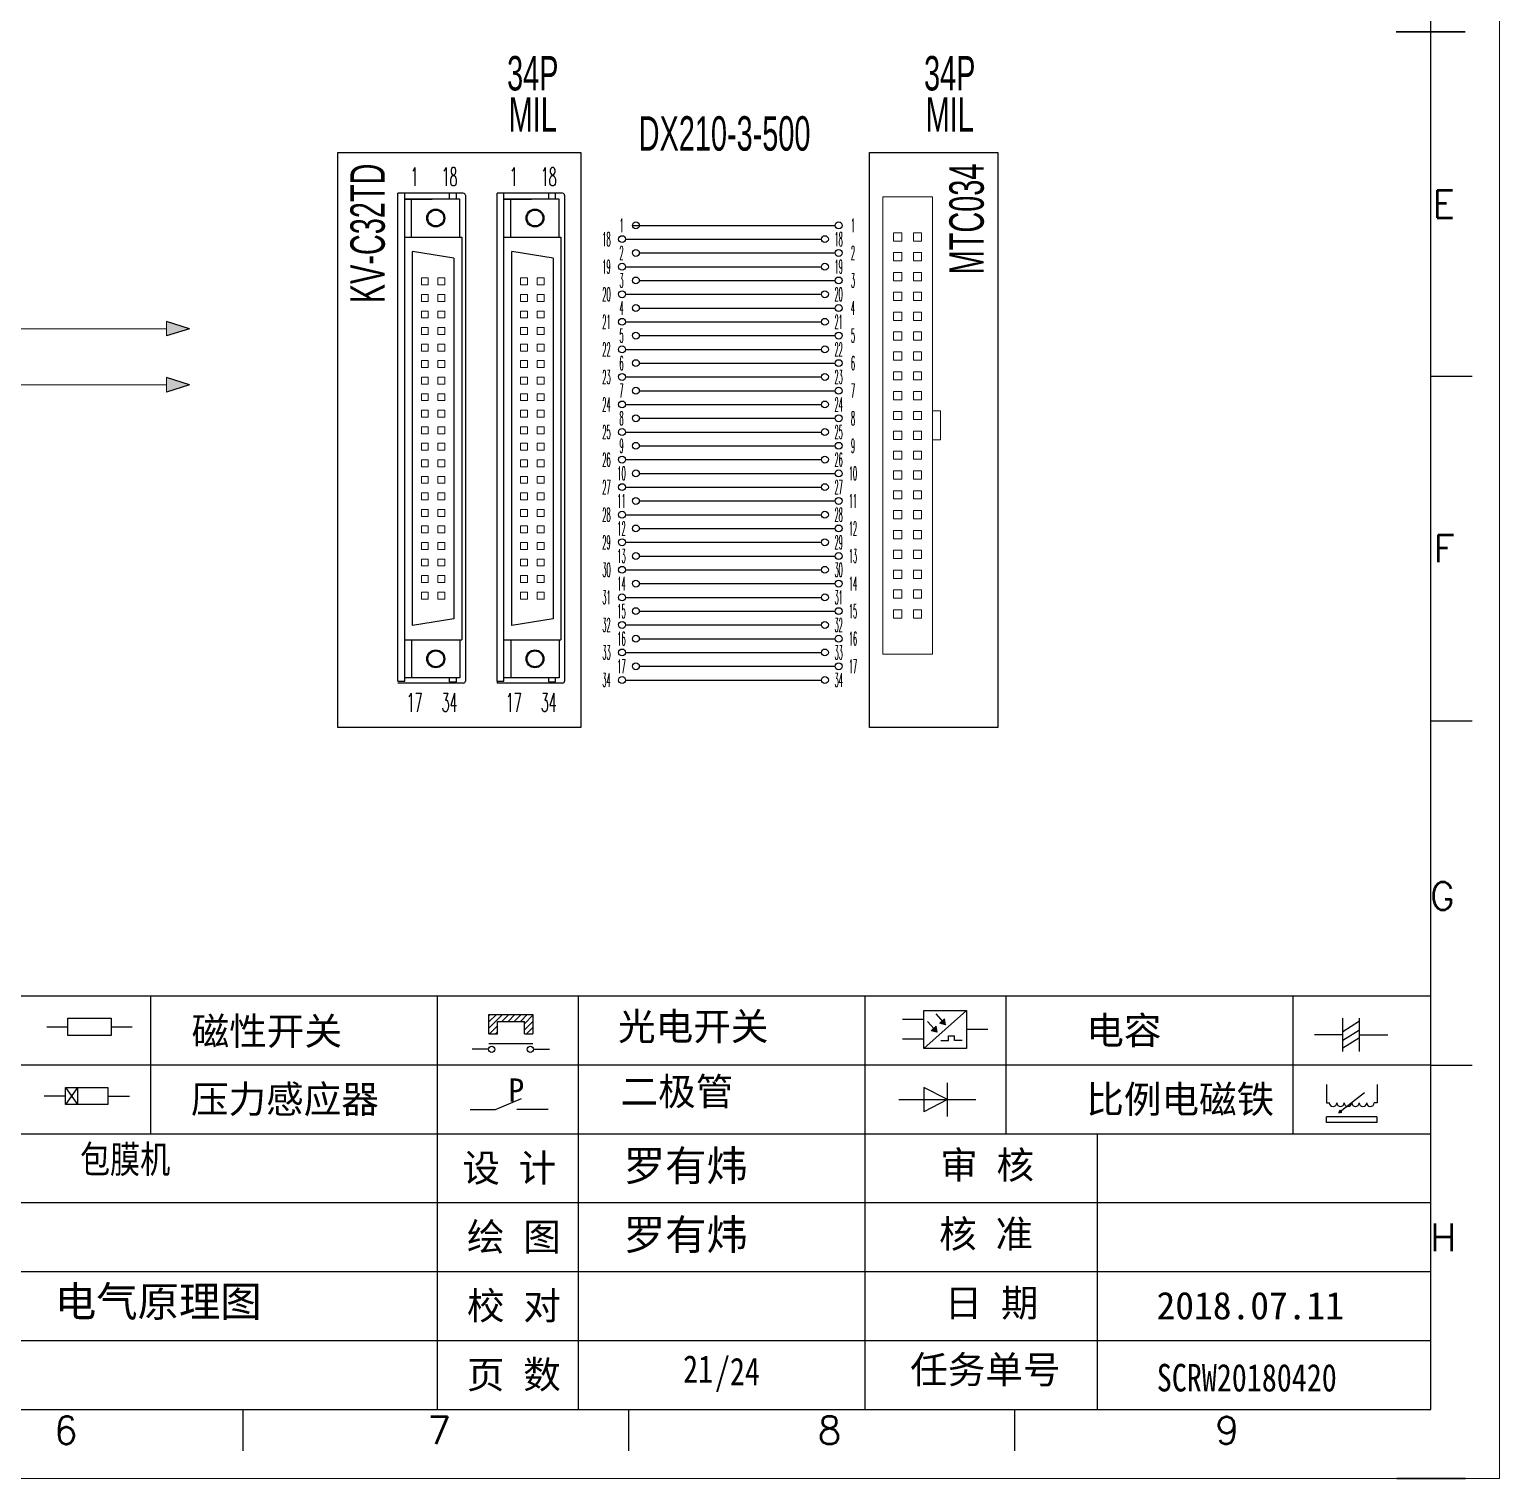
# Model space of a CAD drawing. Extents: x 49673 to 52330, y -5620 to -4375.
# Drawn here: x 51212.1 to 51318.8, y -5366.4 to -5261.3 of the extents above; entities that cross this region are included whole.
import ezdxf
from ezdxf.enums import TextEntityAlignment as Align

# ---------------------------------------------------------------- set-up
doc = ezdxf.new("R2010")
doc.units = 0
doc.header["$MEASUREMENT"] = 0
for name, color, linetype in [('AE_BOR', 1, 'Continuous'), ('Z_OM_GAIKEI', 7, 'Continuous'), ('细实线层', 7, 'Continuous')]:
    doc.layers.add(name, color=color, linetype=linetype)
doc.layers.add('Dimension', color=3, linetype='Continuous', lineweight=13)
doc.styles.get("Standard").update_dxf_attribs({"font": 'txt.shx'})
doc.styles.add('WD', font='simplex.shx', dxfattribs={"bigfont": 'gbcbig.shx'})
doc.styles.add('样式 8', font='arial.ttf')
doc.styles.add('楷体', font='STFANGSO.TTF', dxfattribs={"width": 0.8})
doc.styles.add('汉字', font='')
doc.styles.get('汉字').set_extended_font_data('新宋体')

# ---------------------------------------------------------------- blocks, each defined once
blk = doc.blocks.new('磁性开关')
at = {"linetype": 'ByBlock'}
h = blk.add_hatch(dxfattribs=at)
h.set_pattern_fill('ANSI31', color=256, scale=0.1, style=0)
h.set_pattern_definition([(45, (0, 0), (-0.224506403, 0.224506403), [])])
h.paths.add_polyline_path([(-1910.88, -776.69), (-1910.88, -775.29), (-1907.69, -775.29), (-1907.69, -776.69), (-1908.31, -776.69), (-1908.31, -775.79), (-1910.25, -775.79), (-1910.25, -776.69)])
for p, q in [((-1910.88, -776.69), (-1910.88, -775.29)), ((-1910.88, -775.29), (-1907.69, -775.29)), ((-1907.69, -775.29), (-1907.69, -776.69)), ((-1910.88, -776.69), (-1910.25, -776.69)), ((-1910.25, -776.69), (-1910.25, -775.79)), ((-1910.25, -775.79), (-1908.31, -775.79)), ((-1908.31, -776.69), (-1908.31, -775.79)), ((-1908.31, -776.69), (-1907.69, -776.69)), ((-1910.91, -777.81), (-1912.09, -777.81)), ((-1910.88, -777.39), (-1907.69, -777.39)), ((-1907.66, -777.81), (-1906.48, -777.81))]:
    blk.add_line(p, q, dxfattribs=at)
for centre in [(-1910.68, -777.81), (-1907.88, -777.81)]:
    blk.add_circle(centre, 0.225, dxfattribs=at)
blk = doc.blocks.new('光电开关')
at = {"linetype": 'ByBlock'}
h = blk.add_hatch(dxfattribs=at)
h.set_pattern_fill('ANSI31', color=256, scale=0.01, style=0)
h.set_pattern_definition([(45, (0.172267, 0), (-0.0224506403, 0.0224506403), [])])
h.paths.add_polyline_path([(-1882.44, -776.34), (-1882.5, -775.91), (-1882.68, -776.07)])
h.paths.add_polyline_path([(-1882.86, -776.23), (-1882.44, -776.34), (-1882.68, -776.07)])
h.paths.add_polyline_path([(-1883.05, -776.88), (-1883.11, -776.45), (-1883.29, -776.61)])
h.paths.add_polyline_path([(-1883.47, -776.77), (-1883.05, -776.88), (-1883.29, -776.61)])
for p, q in [((-1880.91, -775.3), (-1884.01, -778.05)), ((-1883.14, -775.55), (-1882.44, -776.34)), ((-1884.01, -775.96), (-1885.56, -775.96)), ((-1883.75, -776.09), (-1883.05, -776.88)), ((-1883.11, -776.45), (-1883.47, -776.77)), ((-1883.05, -776.88), (-1883.11, -776.45)), ((-1882.5, -775.91), (-1882.86, -776.23)), ((-1882.44, -776.34), (-1882.86, -776.23)), ((-1882.44, -776.34), (-1882.5, -775.91)), ((-1879.37, -776.67), (-1880.91, -776.67)), ((-1884.01, -777.39), (-1885.56, -777.39)), ((-1883.05, -776.88), (-1883.47, -776.77)), ((-1882.78, -777.47), (-1882.23, -777.47)), ((-1882.23, -777.47), (-1882.23, -777.14)), ((-1882.23, -777.14), (-1881.78, -777.14)), ((-1881.78, -777.47), (-1881.78, -777.14)), ((-1881.23, -777.47), (-1881.78, -777.47))]:
    blk.add_line(p, q, dxfattribs=at)
blk.add_lwpolyline([(-1884.01, -775.3), (-1880.91, -775.3), (-1880.91, -778.05), (-1884.01, -778.05)], close=True, dxfattribs=at)
blk = doc.blocks.new('电磁阀线圈')
at = {"linetype": 'ByBlock'}
for p, q in [((-1854.61, -795.92), (-1853.75, -797.16)), ((-1853.75, -795.92), (-1854.61, -797.16)), ((-1853.75, -795.92), (-1853.75, -797.16)), ((-1854.61, -796.54), (-1856.17, -796.54)), ((-1851.53, -796.54), (-1849.97, -796.54))]:
    blk.add_line(p, q, dxfattribs=at)
blk.add_lwpolyline([(-1854.61, -795.92), (-1851.53, -795.92), (-1851.53, -797.16), (-1854.61, -797.16)], close=True, dxfattribs=at)
blk = doc.blocks.new('压力感应器')
at = {"linetype": 'ByBlock'}
for p, q in [((-1817.44, -777.73), (-1815.59, -777.73)), ((-1815.59, -777.73), (-1813.71, -776.93)), ((-1811.78, -777.73), (-1814.05, -777.73))]:
    blk.add_line(p, q, dxfattribs=at)
at = {"linetype": 'ByBlock', "insert": (-1814.65, -775.48), "char_height": 1.68, "width": 1.2242, "attachment_point": 1}
blk.add_mtext('{\\fNSimSun|b0|i0|c134|p49;P}', dxfattribs=at)
blk = doc.blocks.new('二极管')
at = {"linetype": 'ByBlock'}
for p, q in [((-1783.97, -777.99), (-1783.97, -775.56)), ((-1783.97, -776.77), (-1785.69, -775.9)), ((-1785.69, -775.9), (-1785.69, -777.65)), ((-1787.52, -776.77), (-1781.92, -776.77)), ((-1783.97, -776.77), (-1785.69, -777.65))]:
    blk.add_line(p, q, dxfattribs=at)
blk = doc.blocks.new('电容')
at = {"linetype": 'ByBlock'}
for p, q in [((-1756.08, -782.99), (-1756.08, -780.56)), ((-1754.86, -780.79), (-1756.08, -781.55)), ((-1754.86, -782.99), (-1754.86, -780.56)), ((-1756.08, -781.77), (-1758.13, -781.77)), ((-1754.86, -781.44), (-1756.08, -782.2)), ((-1754.86, -781.99), (-1756.08, -782.75)), ((-1754.86, -781.77), (-1752.81, -781.77))]:
    blk.add_line(p, q, dxfattribs=at)
blk = doc.blocks.new('比例电磁阀')
at = {"linetype": 'ByBlock'}
for p, q in [((-1757.26, -775.38), (-1757.26, -776.71)), ((-1753.58, -775.38), (-1753.58, -776.71)), ((-1757.26, -776.71), (-1757.05, -776.71)), ((-1754.5, -775.98), (-1756.35, -777.44)), ((-1753.58, -776.71), (-1753.8, -776.71)), ((-1753.6, -777.73), (-1757.25, -777.73)), ((-1757.25, -778.13), (-1757.25, -777.73)), ((-1756.35, -777.44), (-1756.25, -777.25)), ((-1756.35, -777.44), (-1756.15, -777.38)), ((-1756.15, -777.38), (-1756.25, -777.25)), ((-1753.6, -777.73), (-1753.6, -778.13)), ((-1753.6, -778.13), (-1757.25, -778.13))]:
    blk.add_line(p, q, dxfattribs=at)
for centre in [(-1756.78, -776.71), (-1756.24, -776.71), (-1755.7, -776.71), (-1755.15, -776.71), (-1754.61, -776.71), (-1754.07, -776.71)]:
    blk.add_arc(centre, 0.271, 180, 0, dxfattribs=at)
blk = doc.blocks.new('电阻')
at = {"linetype": 'ByBlock'}
for p, q in [((-3.09, 0), (-1.57, 0)), ((1.57, 0), (3.09, 0))]:
    blk.add_line(p, q, dxfattribs=at)
blk.add_lwpolyline([(-1.57, 0.63), (1.57, 0.63), (1.57, -0.63), (-1.57, -0.63)], close=True, dxfattribs=at)
blk = doc.blocks.new('电控横A4')
for p, q in [((292, -205), (292, -5)), ((10.03, -205), (289.53, -205)), ((130.8, -205), (190.75, -205)), ((190.75, -205), (259.54, -205))]:
    blk.add_line(p, q)
at = {"linetype": 'ByBlock'}
for p, q in [((292, -175), (5, -175)), ((292, -180), (5, -180)), ((292, -185), (5, -185)), ((292, -190), (5, -190)), ((292, -195), (5, -195)), ((292, -200), (168.03, -200))]:
    blk.add_line(p, q, dxfattribs=at)
at = {"color": 0, "lineweight": -2}
for p, q in [((199.08, -175), (199.08, -185)), ((219.89, -175), (219.89, -185)), ((230.12, -175), (230.12, -185)), ((250.93, -175), (250.93, -185)), ((261.17, -175), (261.17, -185)), ((281.98, -175), (281.98, -185)), ((219.89, -185), (219.89, -205)), ((230.12, -185), (230.12, -205)), ((250.93, -185), (250.93, -205)), ((267.79, -185), (267.79, -205))]:
    blk.add_line(p, q, dxfattribs=at)
at = {"color": 0, "ltscale": 2}
for p, q in [((292, -205), (292, -183.55)), ((259.54, -205), (289.53, -205)), ((259.54, -205), (292, -205))]:
    blk.add_line(p, q, dxfattribs=at)
at = {"layer": 'AE_BOR', "color": 1, "lineweight": 15}
for p, q in [((297, 0), (297, -210)), ((297, -210), (0, -210))]:
    blk.add_line(p, q, dxfattribs=at)
at = {"layer": 'AE_BOR', "color": 2, "lineweight": 30}
blk.add_line((289.5, -105), (294.5, -105), dxfattribs=at)
at = {"layer": 'AE_BOR'}
for p, q in [((292, -130), (295, -130)), ((292, -155), (295, -155)), ((292, -180), (295, -180)), ((205.78, -205), (205.78, -208)), ((233.78, -205), (233.78, -208)), ((261.78, -205), (261.78, -208))]:
    blk.add_line(p, q, dxfattribs=at)
at = {"layer": 'AE_BOR', "lineweight": 30}
blk.add_line((294.53, -210), (289.53, -210), dxfattribs=at)
at = {"linetype": 'ByBlock'}
for name, p in [('光电开关', (2139.22, 599.27)), ('磁性开关', (2134.53, 598.96)), ('电容', (2041.69, 603.98)), ('压力感应器', (2039.72, 594.52)), ('二极管', (2040.91, 594.27)), ('电磁阀线圈', (2047.53, 614.3)), ('比例电磁阀', (2041.69, 593.98))]:
    blk.add_blockref(name, p, dxfattribs=at)
blk.add_blockref('电阻', (194.66, -177.22))
at = {"char_height": 2, "attachment_point": 1, "style": '汉字'}
for s, insert in [('{\\fKaiTi_GB2312|b0|i0|c134|p49;光电开关}', (233.02, -176.19)), ('{\\fKaiTi_GB2312|b0|i0|c134|p49;磁性开关}', (202.07, -176.53)), ('{\\fKaiTi_GB2312|b0|i0|c134|p49;电容}', (267, -176.48)), ('{\\fKaiTi_GB2312|b0|i0|c134|p49;压力感应器}', (202.02, -181.47)), ('{\\fKaiTi_GB2312|b0|i0|c134|p49;二极管}', (233.2, -180.91)), ('{\\fKaiTi_GB2312|b0|i0|c134|p49;比例电磁铁}', (267, -181.48)), ('{\\fKaiTi_GB2312|b0|i0|c134|p0;设 计}', (221.72, -186.46)), ('{\\fKaiTi_GB2312|b0|i0|c134|p0;审 核}', (256.39, -186.25)), ('{\\fKaiTi_GB2312|b0|i0|c134|p0;核 准}', (256.32, -191.25)), ('{\\fKaiTi_GB2312|b0|i0|c134|p0;绘 图}', (222.05, -191.46)), ('{\\fKaiTi_GB2312|b0|i0|c134|p0;校 对}', (222.05, -196.46)), ('{\\fKaiTi_GB2312|b0|i0|c134|p0;日 期}', (256.72, -196.25)), ('{\\fKaiTi_GB2312|b0|i0|c134|p0;页 数}', (222.05, -201.46)), ('{\\fKaiTi_GB2312|b0|i0|c134|p0;任务单号}', (254.22, -201.1))]:
    blk.add_mtext(s, dxfattribs=dict(at, insert=insert))
at = {"color": 0, "lineweight": 0, "char_height": 2, "attachment_point": 1, "style": '楷体'}
for s, insert, width in [('包膜机', (193.97, -185.83), 9.1252), ('/24', (240.05, -201.23), 5.6327), ('SCRW20180420', (272.12, -201.68), 9.8608)]:
    blk.add_mtext(s, dxfattribs=dict(at, insert=insert, width=width))
at = {"attachment_point": 1}
for s, insert, char_height, width in [('{\\fKaiTi_GB2312|b0|i0|c134|p49;罗有炜}', (233.43, -186.2), 2.2, 15.3175), ('{\\fKaiTi_GB2312|b0|i0|c134|p49;罗有炜}', (233.43, -191.2), 2.2, 15.3175), ('{\\fKaiTi_GB2312|b0|i0|c134|p49;电气原理图}', (192.15, -196.05), 2.2, 25.88), ('{\\fKaiTi_GB2312|b0|i0|c134|p49;2018.07.11}', (272.1, -196.45), 2, 60.2542)]:
    blk.add_mtext(s, dxfattribs=dict(at, insert=insert, char_height=char_height, width=width))
at = {"layer": 'AE_BOR', "style": 'WD'}
for s, p in [('E', (293.74, -117.5)), ('F', (293.74, -142.5)), ('F', (293.74, -142.5)), ('G', (293.74, -167.72)), ('H', (293.84, -192.5))]:
    blk.add_text(s, height=2, dxfattribs=at).set_placement(p, align=Align.MIDDLE_RIGHT)
for s, p in [('6', (192.94, -207.5)), ('7', (220.04, -207.5)), ('8', (248.37, -207.5)), ('9', (277.23, -207.5))]:
    blk.add_text(s, height=2, dxfattribs=at).set_placement(p, align=Align.CENTER)

msp = doc.modelspace()

# ---------------------------------------------------------------- hatches: boundary and pattern name
for points in [[(51223.71, -5282.99), (51222.05, -5283.52), (51222.05, -5282.46)], [(51223.71, -5287.06), (51222.05, -5287.59), (51222.05, -5286.53)]]:
    msp.add_hatch(color=256).paths.add_polyline_path(points)

# ---------------------------------------------------------------- linework, layer by layer
for p, q in [((51243.59, -5273.16), (51238.84, -5273.16)), ((51250.79, -5273.16), (51246.04, -5273.16)), ((51255.86, -5275.49), (51270.58, -5275.49)), ((51255.36, -5276.49), (51269.58, -5276.49)), ((51256.36, -5277.49), (51270.58, -5277.49)), ((51255.36, -5278.49), (51269.58, -5278.49)), ((51256.36, -5279.49), (51270.58, -5279.49)), ((51255.36, -5280.49), (51269.58, -5280.49)), ((51256.36, -5281.49), (51270.58, -5281.49)), ((51223.71, -5282.99), (51222.05, -5282.46)), ((51255.36, -5282.49), (51269.58, -5282.49)), ((51223.71, -5282.99), (51222.05, -5283.52)), ((51256.36, -5283.49), (51270.58, -5283.49)), ((51255.36, -5284.49), (51269.58, -5284.49)), ((51256.36, -5285.49), (51270.58, -5285.49)), ((51223.71, -5287.06), (51222.05, -5286.53)), ((51255.36, -5286.49), (51269.58, -5286.49)), ((51223.71, -5287.06), (51222.05, -5287.59)), ((51256.36, -5287.49), (51270.58, -5287.49)), ((51255.36, -5288.49), (51269.58, -5288.49)), ((51256.36, -5289.49), (51270.58, -5289.49)), ((51255.36, -5290.49), (51269.58, -5290.49)), ((51256.36, -5291.49), (51270.58, -5291.49)), ((51255.36, -5292.49), (51269.58, -5292.49)), ((51256.36, -5293.49), (51270.58, -5293.49)), ((51255.36, -5294.49), (51269.58, -5294.49)), ((51256.36, -5295.49), (51270.58, -5295.49)), ((51255.36, -5296.49), (51269.58, -5296.49)), ((51256.36, -5297.49), (51270.58, -5297.49)), ((51255.36, -5298.49), (51269.58, -5298.49)), ((51256.36, -5299.49), (51270.58, -5299.49)), ((51255.36, -5300.49), (51269.58, -5300.49)), ((51256.36, -5301.49), (51270.58, -5301.49)), ((51255.36, -5302.49), (51269.58, -5302.49)), ((51256.36, -5303.49), (51270.58, -5303.49)), ((51255.36, -5304.49), (51269.58, -5304.49)), ((51256.36, -5305.49), (51270.58, -5305.49)), ((51255.36, -5306.49), (51269.58, -5306.49)), ((51256.36, -5307.49), (51270.58, -5307.49)), ((51243.59, -5308.71), (51238.84, -5308.71)), ((51246.04, -5308.56), (51246.04, -5308.71)), ((51250.79, -5308.71), (51246.04, -5308.71)), ((51255.36, -5308.49), (51269.58, -5308.49))]:
    msp.add_line(p, q)
at = {"lineweight": 0}
for p, q in [((51222.05, -5282.46), (51222.05, -5283.52)), ((51064.58, -5282.99), (51222.05, -5282.99)), ((51222.05, -5286.53), (51222.05, -5287.59))]:
    msp.add_line(p, q, dxfattribs=at)
for points in [[(51252.12, -5311.94), (51234.48, -5311.94), (51234.48, -5270.2), (51252.12, -5270.2)], [(51282.38, -5311.94), (51273.07, -5311.94), (51273.07, -5270.2), (51282.38, -5270.2)]]:
    msp.add_lwpolyline(points, close=True)
for points in [[(51274.03, -5306.6), (51274.03, -5273.42), (51277.63, -5273.42), (51277.63, -5306.6)], [(51275.41, -5276.63), (51274.81, -5276.63), (51274.81, -5276.03), (51275.41, -5276.03)], [(51276.85, -5276.63), (51276.25, -5276.63), (51276.25, -5276.03), (51276.85, -5276.03)], [(51275.41, -5278.07), (51274.81, -5278.07), (51274.81, -5277.47), (51275.41, -5277.47)], [(51276.85, -5278.07), (51276.25, -5278.07), (51276.25, -5277.47), (51276.85, -5277.47)], [(51240.55, -5279.31), (51241.05, -5279.31), (51241.05, -5279.81), (51240.55, -5279.81)], [(51241.75, -5279.31), (51242.25, -5279.31), (51242.25, -5279.81), (51241.75, -5279.81)], [(51247.75, -5279.31), (51248.25, -5279.31), (51248.25, -5279.81), (51247.75, -5279.81)], [(51248.95, -5279.31), (51249.45, -5279.31), (51249.45, -5279.81), (51248.95, -5279.81)], [(51275.41, -5279.51), (51274.81, -5279.51), (51274.81, -5278.91), (51275.41, -5278.91)], [(51276.85, -5279.51), (51276.25, -5279.51), (51276.25, -5278.91), (51276.85, -5278.91)], [(51275.41, -5280.95), (51274.81, -5280.95), (51274.81, -5280.35), (51275.41, -5280.35)], [(51276.85, -5280.95), (51276.25, -5280.95), (51276.25, -5280.35), (51276.85, -5280.35)], [(51240.55, -5280.51), (51241.05, -5280.51), (51241.05, -5281.01), (51240.55, -5281.01)], [(51241.75, -5280.51), (51242.25, -5280.51), (51242.25, -5281.01), (51241.75, -5281.01)], [(51247.75, -5280.51), (51248.25, -5280.51), (51248.25, -5281.01), (51247.75, -5281.01)], [(51248.95, -5280.51), (51249.45, -5280.51), (51249.45, -5281.01), (51248.95, -5281.01)], [(51240.55, -5281.71), (51241.05, -5281.71), (51241.05, -5282.21), (51240.55, -5282.21)], [(51241.75, -5281.71), (51242.25, -5281.71), (51242.25, -5282.21), (51241.75, -5282.21)], [(51247.75, -5281.71), (51248.25, -5281.71), (51248.25, -5282.21), (51247.75, -5282.21)], [(51248.95, -5281.71), (51249.45, -5281.71), (51249.45, -5282.21), (51248.95, -5282.21)], [(51275.41, -5282.39), (51274.81, -5282.39), (51274.81, -5281.79), (51275.41, -5281.79)], [(51276.85, -5282.39), (51276.25, -5282.39), (51276.25, -5281.79), (51276.85, -5281.79)], [(51240.55, -5282.91), (51241.05, -5282.91), (51241.05, -5283.41), (51240.55, -5283.41)], [(51241.75, -5282.91), (51242.25, -5282.91), (51242.25, -5283.41), (51241.75, -5283.41)], [(51247.75, -5282.91), (51248.25, -5282.91), (51248.25, -5283.41), (51247.75, -5283.41)], [(51248.95, -5282.91), (51249.45, -5282.91), (51249.45, -5283.41), (51248.95, -5283.41)], [(51275.41, -5283.83), (51274.81, -5283.83), (51274.81, -5283.23), (51275.41, -5283.23)], [(51276.85, -5283.83), (51276.25, -5283.83), (51276.25, -5283.23), (51276.85, -5283.23)], [(51240.55, -5284.11), (51241.05, -5284.11), (51241.05, -5284.61), (51240.55, -5284.61)], [(51241.75, -5284.11), (51242.25, -5284.11), (51242.25, -5284.61), (51241.75, -5284.61)], [(51247.75, -5284.11), (51248.25, -5284.11), (51248.25, -5284.61), (51247.75, -5284.61)], [(51248.95, -5284.11), (51249.45, -5284.11), (51249.45, -5284.61), (51248.95, -5284.61)], [(51275.41, -5285.27), (51274.81, -5285.27), (51274.81, -5284.67), (51275.41, -5284.67)], [(51276.85, -5285.27), (51276.25, -5285.27), (51276.25, -5284.67), (51276.85, -5284.67)], [(51240.55, -5285.31), (51241.05, -5285.31), (51241.05, -5285.81), (51240.55, -5285.81)], [(51241.75, -5285.31), (51242.25, -5285.31), (51242.25, -5285.81), (51241.75, -5285.81)], [(51247.75, -5285.31), (51248.25, -5285.31), (51248.25, -5285.81), (51247.75, -5285.81)], [(51248.95, -5285.31), (51249.45, -5285.31), (51249.45, -5285.81), (51248.95, -5285.81)], [(51240.55, -5286.51), (51241.05, -5286.51), (51241.05, -5287.01), (51240.55, -5287.01)], [(51241.75, -5286.51), (51242.25, -5286.51), (51242.25, -5287.01), (51241.75, -5287.01)], [(51247.75, -5286.51), (51248.25, -5286.51), (51248.25, -5287.01), (51247.75, -5287.01)], [(51248.95, -5286.51), (51249.45, -5286.51), (51249.45, -5287.01), (51248.95, -5287.01)], [(51275.41, -5286.71), (51274.81, -5286.71), (51274.81, -5286.11), (51275.41, -5286.11)], [(51276.85, -5286.71), (51276.25, -5286.71), (51276.25, -5286.11), (51276.85, -5286.11)], [(51240.55, -5287.71), (51241.05, -5287.71), (51241.05, -5288.21), (51240.55, -5288.21)], [(51241.75, -5287.71), (51242.25, -5287.71), (51242.25, -5288.21), (51241.75, -5288.21)], [(51247.75, -5287.71), (51248.25, -5287.71), (51248.25, -5288.21), (51247.75, -5288.21)], [(51248.95, -5287.71), (51249.45, -5287.71), (51249.45, -5288.21), (51248.95, -5288.21)], [(51275.41, -5288.15), (51274.81, -5288.15), (51274.81, -5287.55), (51275.41, -5287.55)], [(51276.85, -5288.15), (51276.25, -5288.15), (51276.25, -5287.55), (51276.85, -5287.55)], [(51240.55, -5288.91), (51241.05, -5288.91), (51241.05, -5289.41), (51240.55, -5289.41)], [(51241.75, -5288.91), (51242.25, -5288.91), (51242.25, -5289.41), (51241.75, -5289.41)], [(51247.75, -5288.91), (51248.25, -5288.91), (51248.25, -5289.41), (51247.75, -5289.41)], [(51248.95, -5288.91), (51249.45, -5288.91), (51249.45, -5289.41), (51248.95, -5289.41)], [(51278.23, -5291.06), (51277.63, -5291.06), (51277.63, -5288.96), (51278.23, -5288.96)], [(51275.41, -5289.59), (51274.81, -5289.59), (51274.81, -5288.99), (51275.41, -5288.99)], [(51276.85, -5289.59), (51276.25, -5289.59), (51276.25, -5288.99), (51276.85, -5288.99)], [(51240.55, -5290.11), (51241.05, -5290.11), (51241.05, -5290.61), (51240.55, -5290.61)], [(51241.75, -5290.11), (51242.25, -5290.11), (51242.25, -5290.61), (51241.75, -5290.61)], [(51247.75, -5290.11), (51248.25, -5290.11), (51248.25, -5290.61), (51247.75, -5290.61)], [(51248.95, -5290.11), (51249.45, -5290.11), (51249.45, -5290.61), (51248.95, -5290.61)], [(51275.41, -5291.03), (51274.81, -5291.03), (51274.81, -5290.43), (51275.41, -5290.43)], [(51276.85, -5291.03), (51276.25, -5291.03), (51276.25, -5290.43), (51276.85, -5290.43)], [(51240.55, -5291.31), (51241.05, -5291.31), (51241.05, -5291.81), (51240.55, -5291.81)], [(51241.75, -5291.31), (51242.25, -5291.31), (51242.25, -5291.81), (51241.75, -5291.81)], [(51247.75, -5291.31), (51248.25, -5291.31), (51248.25, -5291.81), (51247.75, -5291.81)], [(51248.95, -5291.31), (51249.45, -5291.31), (51249.45, -5291.81), (51248.95, -5291.81)], [(51275.41, -5292.47), (51274.81, -5292.47), (51274.81, -5291.87), (51275.41, -5291.87)], [(51276.85, -5292.47), (51276.25, -5292.47), (51276.25, -5291.87), (51276.85, -5291.87)], [(51240.55, -5292.51), (51241.05, -5292.51), (51241.05, -5293.01), (51240.55, -5293.01)], [(51241.75, -5292.51), (51242.25, -5292.51), (51242.25, -5293.01), (51241.75, -5293.01)], [(51247.75, -5292.51), (51248.25, -5292.51), (51248.25, -5293.01), (51247.75, -5293.01)], [(51248.95, -5292.51), (51249.45, -5292.51), (51249.45, -5293.01), (51248.95, -5293.01)], [(51240.55, -5293.71), (51241.05, -5293.71), (51241.05, -5294.21), (51240.55, -5294.21)], [(51241.75, -5293.71), (51242.25, -5293.71), (51242.25, -5294.21), (51241.75, -5294.21)], [(51247.75, -5293.71), (51248.25, -5293.71), (51248.25, -5294.21), (51247.75, -5294.21)], [(51248.95, -5293.71), (51249.45, -5293.71), (51249.45, -5294.21), (51248.95, -5294.21)], [(51275.41, -5293.91), (51274.81, -5293.91), (51274.81, -5293.31), (51275.41, -5293.31)], [(51276.85, -5293.91), (51276.25, -5293.91), (51276.25, -5293.31), (51276.85, -5293.31)], [(51240.55, -5294.91), (51241.05, -5294.91), (51241.05, -5295.41), (51240.55, -5295.41)], [(51241.75, -5294.91), (51242.25, -5294.91), (51242.25, -5295.41), (51241.75, -5295.41)], [(51247.75, -5294.91), (51248.25, -5294.91), (51248.25, -5295.41), (51247.75, -5295.41)], [(51248.95, -5294.91), (51249.45, -5294.91), (51249.45, -5295.41), (51248.95, -5295.41)], [(51275.41, -5295.35), (51274.81, -5295.35), (51274.81, -5294.75), (51275.41, -5294.75)], [(51276.85, -5295.35), (51276.25, -5295.35), (51276.25, -5294.75), (51276.85, -5294.75)], [(51240.55, -5296.11), (51241.05, -5296.11), (51241.05, -5296.61), (51240.55, -5296.61)], [(51241.75, -5296.11), (51242.25, -5296.11), (51242.25, -5296.61), (51241.75, -5296.61)], [(51247.75, -5296.11), (51248.25, -5296.11), (51248.25, -5296.61), (51247.75, -5296.61)], [(51248.95, -5296.11), (51249.45, -5296.11), (51249.45, -5296.61), (51248.95, -5296.61)], [(51275.41, -5296.79), (51274.81, -5296.79), (51274.81, -5296.19), (51275.41, -5296.19)], [(51276.85, -5296.79), (51276.25, -5296.79), (51276.25, -5296.19), (51276.85, -5296.19)], [(51240.55, -5297.31), (51241.05, -5297.31), (51241.05, -5297.81), (51240.55, -5297.81)], [(51241.75, -5297.31), (51242.25, -5297.31), (51242.25, -5297.81), (51241.75, -5297.81)], [(51247.75, -5297.31), (51248.25, -5297.31), (51248.25, -5297.81), (51247.75, -5297.81)], [(51248.95, -5297.31), (51249.45, -5297.31), (51249.45, -5297.81), (51248.95, -5297.81)], [(51240.55, -5298.51), (51241.05, -5298.51), (51241.05, -5299.01), (51240.55, -5299.01)], [(51241.75, -5298.51), (51242.25, -5298.51), (51242.25, -5299.01), (51241.75, -5299.01)], [(51247.75, -5298.51), (51248.25, -5298.51), (51248.25, -5299.01), (51247.75, -5299.01)], [(51248.95, -5298.51), (51249.45, -5298.51), (51249.45, -5299.01), (51248.95, -5299.01)], [(51275.41, -5298.23), (51274.81, -5298.23), (51274.81, -5297.63), (51275.41, -5297.63)], [(51276.85, -5298.23), (51276.25, -5298.23), (51276.25, -5297.63), (51276.85, -5297.63)], [(51275.41, -5299.67), (51274.81, -5299.67), (51274.81, -5299.07), (51275.41, -5299.07)], [(51276.85, -5299.67), (51276.25, -5299.67), (51276.25, -5299.07), (51276.85, -5299.07)], [(51240.55, -5299.71), (51241.05, -5299.71), (51241.05, -5300.21), (51240.55, -5300.21)], [(51241.75, -5299.71), (51242.25, -5299.71), (51242.25, -5300.21), (51241.75, -5300.21)], [(51247.75, -5299.71), (51248.25, -5299.71), (51248.25, -5300.21), (51247.75, -5300.21)], [(51248.95, -5299.71), (51249.45, -5299.71), (51249.45, -5300.21), (51248.95, -5300.21)], [(51275.41, -5301.11), (51274.81, -5301.11), (51274.81, -5300.51), (51275.41, -5300.51)], [(51276.85, -5301.11), (51276.25, -5301.11), (51276.25, -5300.51), (51276.85, -5300.51)], [(51240.55, -5300.91), (51241.05, -5300.91), (51241.05, -5301.41), (51240.55, -5301.41)], [(51241.75, -5300.91), (51242.25, -5300.91), (51242.25, -5301.41), (51241.75, -5301.41)], [(51247.75, -5300.91), (51248.25, -5300.91), (51248.25, -5301.41), (51247.75, -5301.41)], [(51248.95, -5300.91), (51249.45, -5300.91), (51249.45, -5301.41), (51248.95, -5301.41)], [(51240.55, -5302.11), (51241.05, -5302.11), (51241.05, -5302.61), (51240.55, -5302.61)], [(51241.75, -5302.11), (51242.25, -5302.11), (51242.25, -5302.61), (51241.75, -5302.61)], [(51247.75, -5302.11), (51248.25, -5302.11), (51248.25, -5302.61), (51247.75, -5302.61)], [(51248.95, -5302.11), (51249.45, -5302.11), (51249.45, -5302.61), (51248.95, -5302.61)], [(51275.41, -5302.55), (51274.81, -5302.55), (51274.81, -5301.95), (51275.41, -5301.95)], [(51276.85, -5302.55), (51276.25, -5302.55), (51276.25, -5301.95), (51276.85, -5301.95)], [(51275.41, -5303.99), (51274.81, -5303.99), (51274.81, -5303.39), (51275.41, -5303.39)], [(51276.85, -5303.99), (51276.25, -5303.99), (51276.25, -5303.39), (51276.85, -5303.39)]]:
    msp.add_lwpolyline(points, close=True, dxfattribs=at)
for centre in [(51256.11, -5275.49), (51270.83, -5275.49), (51255.11, -5276.49), (51256.11, -5277.49), (51269.83, -5276.49), (51270.83, -5277.49), (51255.11, -5278.49), (51269.83, -5278.49), (51256.11, -5279.49), (51270.83, -5279.49), (51255.11, -5280.49), (51269.83, -5280.49), (51256.11, -5281.49), (51270.83, -5281.49), (51255.11, -5282.49), (51269.83, -5282.49), (51256.11, -5283.49), (51270.83, -5283.49), (51255.11, -5284.49), (51269.83, -5284.49), (51256.11, -5285.49), (51270.83, -5285.49), (51255.11, -5286.49), (51269.83, -5286.49), (51256.11, -5287.49), (51270.83, -5287.49), (51255.11, -5288.49), (51269.83, -5288.49), (51256.11, -5289.49), (51270.83, -5289.49), (51255.11, -5290.49), (51269.83, -5290.49), (51256.11, -5291.49), (51270.83, -5291.49), (51255.11, -5292.49), (51256.11, -5293.49), (51269.83, -5292.49), (51270.83, -5293.49), (51255.11, -5294.49), (51269.83, -5294.49), (51256.11, -5295.49), (51270.83, -5295.49), (51255.11, -5296.49), (51269.83, -5296.49), (51256.11, -5297.49), (51270.83, -5297.49), (51255.11, -5298.49), (51269.83, -5298.49), (51256.11, -5299.49), (51270.83, -5299.49), (51255.11, -5300.49), (51269.83, -5300.49), (51256.11, -5301.49), (51270.83, -5301.49), (51255.11, -5302.49), (51269.83, -5302.49), (51256.11, -5303.49), (51270.83, -5303.49), (51255.11, -5304.49), (51269.83, -5304.49), (51256.11, -5305.49), (51270.83, -5305.49), (51255.11, -5306.49), (51269.83, -5306.49), (51256.11, -5307.49), (51270.83, -5307.49), (51255.11, -5308.49), (51269.83, -5308.49)]:
    msp.add_circle(centre, 0.25)
msp.add_arc((51255.11, -5280.49), 0.25, 89.0696, 90.9304)
at = {"layer": 'Z_OM_GAIKEI'}
for p, q in [((51238.84, -5308.56), (51238.84, -5273.16)), ((51239.34, -5308.56), (51239.34, -5273.16)), ((51239.34, -5308.33), (51239.34, -5273.59)), ((51239.34, -5273.59), (51241.34, -5273.59)), ((51243.34, -5273.59), (51239.34, -5273.59)), ((51239.84, -5276.34), (51239.84, -5273.59)), ((51242.59, -5273.59), (51242.59, -5273.16)), ((51243.09, -5273.59), (51243.09, -5273.16)), ((51243.34, -5276.34), (51243.34, -5273.59)), ((51243.74, -5273.31), (51243.74, -5308.56)), ((51246.04, -5308.56), (51246.04, -5273.16)), ((51246.54, -5308.56), (51246.54, -5273.16)), ((51246.54, -5308.33), (51246.54, -5273.59)), ((51246.54, -5273.59), (51248.54, -5273.59)), ((51250.54, -5273.59), (51246.54, -5273.59)), ((51247.04, -5276.34), (51247.04, -5273.59)), ((51249.79, -5273.59), (51249.79, -5273.16)), ((51250.29, -5273.59), (51250.29, -5273.16)), ((51250.54, -5276.34), (51250.54, -5273.59)), ((51250.94, -5273.31), (51250.94, -5308.56)), ((51239.34, -5276.34), (51243.47, -5276.34)), ((51239.34, -5276.34), (51243.47, -5276.34)), ((51243.47, -5276.34), (51243.47, -5305.58)), ((51246.54, -5276.34), (51250.66, -5276.34)), ((51246.54, -5276.34), (51250.66, -5276.34)), ((51250.66, -5276.34), (51250.66, -5305.58)), ((51242.9, -5277.88), (51239.9, -5277.38)), ((51239.9, -5304.54), (51239.9, -5277.38)), ((51242.9, -5277.88), (51242.9, -5304.04)), ((51250.1, -5277.88), (51247.1, -5277.38)), ((51247.1, -5304.54), (51247.1, -5277.38)), ((51250.1, -5277.88), (51250.1, -5304.04)), ((51242.9, -5304.04), (51239.9, -5304.54)), ((51250.1, -5304.04), (51247.1, -5304.54)), ((51239.34, -5305.58), (51243.47, -5305.58)), ((51239.84, -5305.58), (51239.84, -5308.33)), ((51243.34, -5305.58), (51243.34, -5308.33)), ((51246.54, -5305.58), (51250.66, -5305.58)), ((51247.04, -5305.58), (51247.04, -5308.33)), ((51250.54, -5305.58), (51250.54, -5308.33)), ((51238.84, -5308.56), (51239.34, -5308.56)), ((51243.34, -5308.33), (51239.34, -5308.33)), ((51242.59, -5308.61), (51242.59, -5308.33)), ((51242.59, -5308.61), (51243.09, -5308.61)), ((51243.09, -5308.61), (51243.09, -5308.33)), ((51246.04, -5308.56), (51246.54, -5308.56)), ((51250.54, -5308.33), (51246.54, -5308.33)), ((51249.79, -5308.61), (51249.79, -5308.33)), ((51249.79, -5308.61), (51250.29, -5308.61)), ((51250.29, -5308.61), (51250.29, -5308.33))]:
    msp.add_line(p, q, dxfattribs=at)
for centre, radius in [((51241.59, -5274.96), 0.65), ((51241.59, -5274.96), 0.575), ((51248.79, -5274.96), 0.65), ((51248.79, -5274.96), 0.575), ((51241.59, -5306.95), 0.65), ((51241.59, -5306.95), 0.575), ((51248.79, -5306.95), 0.65), ((51248.79, -5306.95), 0.575)]:
    msp.add_circle(centre, radius, dxfattribs=at)
for centre, start, end in [((51243.59, -5273.31), 0, 90), ((51250.79, -5273.31), 0, 90), ((51243.59, -5308.56), 270, 0), ((51250.79, -5308.56), 270, 0)]:
    msp.add_arc(centre, 0.15, start, end, dxfattribs=at)
at = {"layer": '细实线层', "lineweight": 0}
msp.add_line((51082.65, -5287.06), (51222.05, -5287.06), dxfattribs=at)

# ---------------------------------------------------------------- block references
msp.add_blockref('电控横A4', (51021.8, -5156.44))

# ---------------------------------------------------------------- texts
at = {"lineweight": 0, "style": 'WD'}
for s, height, width, p in [('1', 1.33, 0.5, (51240.05, -5271.96)), ('18', 1.333, 0.5, (51242.59, -5271.96)), ('1', 1.33, 0.5, (51247.25, -5271.96)), ('18', 1.333, 0.5, (51249.79, -5271.96)), ('1', 1, 0.3, (51255.07, -5275.49)), ('1', 1, 0.3, (51271.87, -5275.49)), ('18', 1, 0.3, (51253.98, -5276.49)), ('18', 1, 0.3, (51270.83, -5276.49)), ('2', 1, 0.3, (51255.07, -5277.49)), ('2', 1, 0.3, (51271.87, -5277.49)), ('19', 1, 0.3, (51253.98, -5278.49)), ('19', 1, 0.3, (51270.83, -5278.49)), ('3', 1, 0.3, (51255.07, -5279.49)), ('3', 1, 0.3, (51271.87, -5279.49)), ('20', 1, 0.3, (51253.98, -5280.49)), ('20', 1, 0.3, (51270.83, -5280.49)), ('4', 1, 0.3, (51255.07, -5281.49)), ('4', 1, 0.3, (51271.87, -5281.49)), ('21', 1, 0.3, (51253.98, -5282.49)), ('21', 1, 0.3, (51270.83, -5282.49)), ('5', 1, 0.3, (51255.07, -5283.49)), ('5', 1, 0.3, (51271.87, -5283.49)), ('22', 1, 0.3, (51253.98, -5284.49)), ('22', 1, 0.3, (51270.83, -5284.49)), ('6', 1, 0.3, (51255.07, -5285.49)), ('6', 1, 0.3, (51271.87, -5285.49)), ('23', 1, 0.3, (51253.98, -5286.49)), ('23', 1, 0.3, (51270.83, -5286.49)), ('7', 1, 0.3, (51255.07, -5287.49)), ('7', 1, 0.3, (51271.87, -5287.49)), ('24', 1, 0.3, (51253.98, -5288.49)), ('24', 1, 0.3, (51270.83, -5288.49)), ('25', 1, 0.3, (51253.98, -5290.49)), ('8', 1, 0.3, (51255.07, -5289.49)), ('25', 1, 0.3, (51270.83, -5290.49)), ('8', 1, 0.3, (51271.87, -5289.49)), ('9', 1, 0.3, (51255.07, -5291.49)), ('9', 1, 0.3, (51271.87, -5291.49)), ('26', 1, 0.3, (51253.98, -5292.49)), ('26', 1, 0.3, (51270.83, -5292.49)), ('10', 1, 0.3, (51255.07, -5293.49)), ('10', 1, 0.3, (51271.87, -5293.49)), ('27', 1, 0.3, (51253.98, -5294.49)), ('27', 1, 0.3, (51270.83, -5294.49)), ('11', 1, 0.3, (51255.07, -5295.49)), ('11', 1, 0.3, (51271.87, -5295.49)), ('28', 1, 0.3, (51253.98, -5296.49)), ('28', 1, 0.3, (51270.83, -5296.49)), ('12', 1, 0.3, (51255.07, -5297.49)), ('12', 1, 0.3, (51271.87, -5297.49)), ('29', 1, 0.3, (51253.98, -5298.49)), ('29', 1, 0.3, (51270.83, -5298.49)), ('13', 1, 0.3, (51255.07, -5299.49)), ('13', 1, 0.3, (51271.87, -5299.49)), ('30', 1, 0.3, (51253.98, -5300.49)), ('30', 1, 0.3, (51270.83, -5300.49)), ('14', 1, 0.3, (51255.07, -5301.49)), ('14', 1, 0.3, (51271.87, -5301.49)), ('31', 1, 0.3, (51253.98, -5302.49)), ('31', 1, 0.3, (51270.83, -5302.49)), ('15', 1, 0.3, (51255.07, -5303.49)), ('15', 1, 0.3, (51271.87, -5303.49)), ('32', 1, 0.3, (51253.98, -5304.49)), ('32', 1, 0.3, (51270.83, -5304.49)), ('33', 1, 0.3, (51253.98, -5306.49)), ('16', 1, 0.3, (51255.07, -5305.49)), ('33', 1, 0.3, (51270.83, -5306.49)), ('16', 1, 0.3, (51271.87, -5305.49)), ('17', 1, 0.3, (51255.07, -5307.49)), ('17', 1, 0.3, (51271.87, -5307.49)), ('34', 1, 0.3, (51253.98, -5308.49)), ('34', 1, 0.3, (51270.83, -5308.49)), ('17', 1.333, 0.5, (51240.05, -5310.12)), ('34', 1.333, 0.5, (51242.59, -5310.12)), ('17', 1.333, 0.5, (51247.25, -5310.12)), ('34', 1.333, 0.5, (51249.79, -5310.12))]:
    msp.add_text(s, height=height, dxfattribs=dict(at, width=width)).set_placement(p, align=Align.MIDDLE)
at = {"layer": 'Dimension', "lineweight": 0, "style": '样式 8', "width": 0.6}
for s, p in [('34P', (51248.63, -5265.7)), ('34P', (51278.89, -5265.7)), ('MIL', (51248.63, -5268.7)), ('MIL', (51278.89, -5268.7)), ('DX210-3-500', (51262.55, -5270.07))]:
    msp.add_text(s, height=2.5, dxfattribs=at).set_placement(p, align=Align.CENTER)
at = {"layer": 'Dimension', "color": 3, "lineweight": 0, "style": '样式 8', "width": 0.6}
for s, p in [('KV-C32TD', (51237.89, -5271.01)), ('MTC034', (51281.36, -5271.01))]:
    msp.add_text(s, height=2.5, rotation=90, dxfattribs=at).set_placement(p, align=Align.RIGHT)
at = {"layer": 'Dimension', "color": 0, "lineweight": 0, "insert": (51259.54, -5357.49), "char_height": 2, "width": 2.9421, "attachment_point": 1, "style": '楷体'}
msp.add_mtext('21', dxfattribs=at)

doc.saveas('drawing.dxf')
